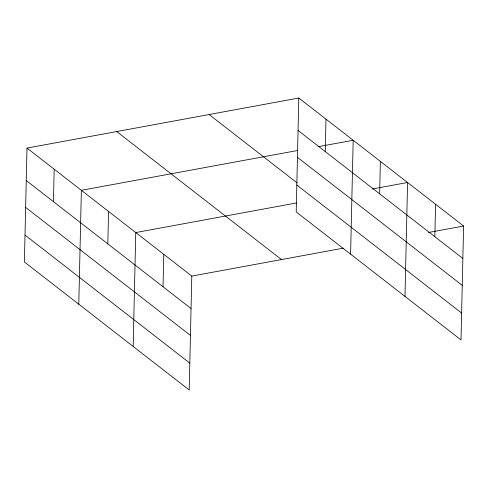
<?xml version="1.0" encoding="UTF-8"?>
<svg xmlns="http://www.w3.org/2000/svg" width="488" height="488" viewBox="0 0 488 488"><rect width="100%" height="100%" fill="white"/><g stroke="black" fill="none" stroke-linecap="round" stroke-linejoin="round"><path stroke-width="0.73" d="M26.986 148.077L24.4 261.977L189.204 389.985L191.79 276.086L26.986 148.077L298.796 98.015L463.6 226.029L461.014 339.923L296.21 211.914L298.796 98.015M53.442 201.648L54.18 169.196M78.788 304.219L81.368 190.32L297.869 150.444M107.824 243.89L108.562 211.438M133.169 346.462L135.756 232.562L296.253 203.002M163.035 286.773L163.773 254.327M325.252 151.585L325.99 119.139M350.597 254.156L353.184 140.257L318.048 146.729M379.64 193.827L380.372 161.382M404.985 296.399L407.565 182.5L372.435 188.972M434.845 236.71L435.583 204.265M191.79 276.086L343.345 248.172M428.47 232.495L463.6 226.029M298.058 130.467L462.862 258.475M297.448 157.343L462.252 285.352M209.102 114.534L297.18 182.951M296.82 185.037L461.624 313.046M116.681 131.553L281.484 259.567M26.248 180.523L191.052 308.532M25.638 207.4L190.442 335.415M25.01 235.094L189.814 363.109"/></g></svg>
